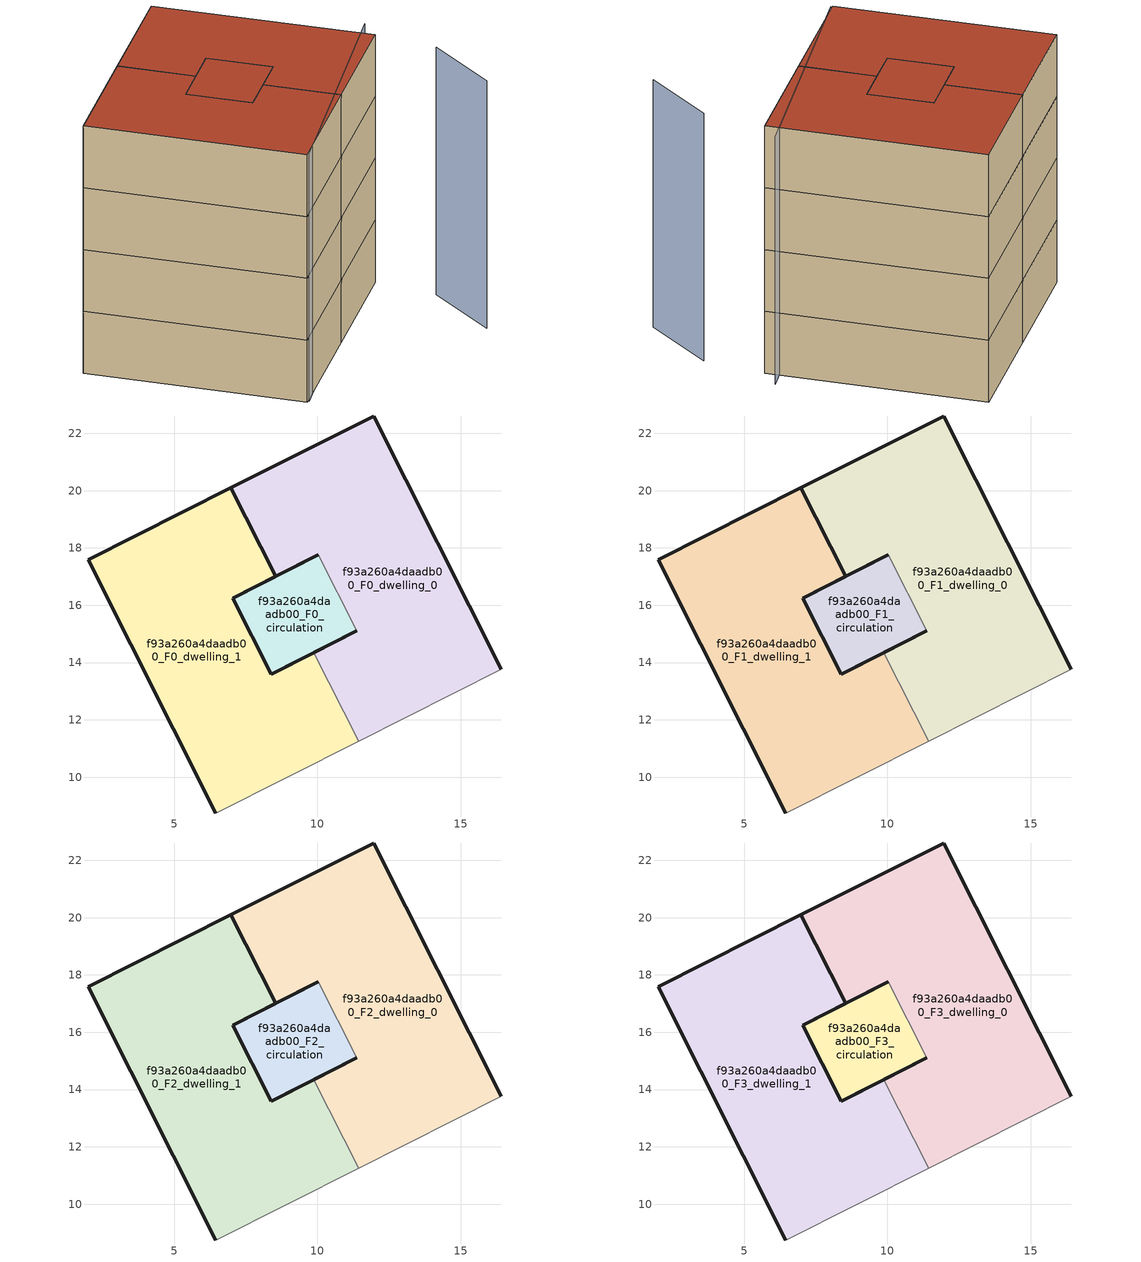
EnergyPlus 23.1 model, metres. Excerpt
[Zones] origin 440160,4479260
f93a260a4daadb00_F0_dwelling_0
 floor ground (EU_floor_Construction): 11.96,22.6 16.41,13.76 11.43,11.26 9.87,14.35 11.37,15.1 10.03,17.76 8.54,17 6.98,20.1 z0
 wall outside (EU_wall_Construction): 16.41,13.76 11.96,22.6 6.98,20.1 8.54,17 10.03,17.76 / 11.37,15.1 9.87,14.35 z0:3
 wall adiabatic (EU_wall_Construction): 11.43,11.26 16.41,13.76 z0:3
 wall to f93a260a4daadb00_F0_circulation (EU_wall_Construction): 10.03,17.76 11.37,15.1 z0:3
 wall to f93a260a4daadb00_F0_dwelling_1 (EU_wall_Construction): 9.87,14.35 11.43,11.26 z0:3
f93a260a4daadb00_F0_dwelling_1
 floor ground (EU_floor_Construction): 8.54,17 7.05,16.25 8.38,13.6 9.87,14.35 11.43,11.26 6.46,8.75 2.01,17.59 6.98,20.1 z0
 wall outside (EU_wall_Construction): 9.87,14.35 8.38,13.6 7.05,16.25 8.54,17 6.98,20.1 2.01,17.59 6.46,8.75 z0:3
 wall adiabatic (EU_wall_Construction): 6.46,8.75 11.43,11.26 z0:3
f93a260a4daadb00_F0_circulation
 floor ground (EU_floor_Construction): 10.03,17.76 11.37,15.1 8.38,13.6 7.05,16.25 z0
 wall outside (EU_wall_Construction): 10.03,17.76 7.05,16.25 8.38,13.6 11.37,15.1 z0:3
f93a260a4daadb00_F1_dwelling_0
 floor to f93a260a4daadb00_F0_dwelling_0 (EU_floor_Construction): 11.96,22.6 16.41,13.76 11.43,11.26 9.87,14.35 11.37,15.1 10.03,17.76 8.54,17 6.98,20.1 z3
 wall outside (EU_wall_Construction): 16.41,13.76 11.96,22.6 6.98,20.1 8.54,17 10.03,17.76 / 11.37,15.1 9.87,14.35 z3:6
 wall adiabatic (EU_wall_Construction): 11.43,11.26 16.41,13.76 z3:6
 wall to f93a260a4daadb00_F1_circulation (EU_wall_Construction): 10.03,17.76 11.37,15.1 z3:6
 wall to f93a260a4daadb00_F1_dwelling_1 (EU_wall_Construction): 9.87,14.35 11.43,11.26 z3:6
f93a260a4daadb00_F1_dwelling_1
 floor to f93a260a4daadb00_F0_dwelling_1 (EU_floor_Construction): 8.54,17 7.05,16.25 8.38,13.6 9.87,14.35 11.43,11.26 6.46,8.75 2.01,17.59 6.98,20.1 z3
 wall outside (EU_wall_Construction): 9.87,14.35 8.38,13.6 7.05,16.25 8.54,17 6.98,20.1 2.01,17.59 6.46,8.75 z3:6
 wall adiabatic (EU_wall_Construction): 6.46,8.75 11.43,11.26 z3:6
f93a260a4daadb00_F1_circulation
 floor to f93a260a4daadb00_F0_circulation (EU_floor_Construction): 10.03,17.76 11.37,15.1 8.38,13.6 7.05,16.25 z3
 wall outside (EU_wall_Construction): 10.03,17.76 7.05,16.25 8.38,13.6 11.37,15.1 z3:6
f93a260a4daadb00_F2_dwelling_0
 floor to f93a260a4daadb00_F1_dwelling_0 (EU_floor_Construction): 11.96,22.6 16.41,13.76 11.43,11.26 9.87,14.35 11.37,15.1 10.03,17.76 8.54,17 6.98,20.1 z6
 wall outside (EU_wall_Construction): 16.41,13.76 11.96,22.6 6.98,20.1 8.54,17 10.03,17.76 / 11.37,15.1 9.87,14.35 z6:9
 wall adiabatic (EU_wall_Construction): 11.43,11.26 16.41,13.76 z6:9
 wall to f93a260a4daadb00_F2_circulation (EU_wall_Construction): 10.03,17.76 11.37,15.1 z6:9
 wall to f93a260a4daadb00_F2_dwelling_1 (EU_wall_Construction): 9.87,14.35 11.43,11.26 z6:9
f93a260a4daadb00_F2_dwelling_1
 floor to f93a260a4daadb00_F1_dwelling_1 (EU_floor_Construction): 8.54,17 7.05,16.25 8.38,13.6 9.87,14.35 11.43,11.26 6.46,8.75 2.01,17.59 6.98,20.1 z6
 wall outside (EU_wall_Construction): 9.87,14.35 8.38,13.6 7.05,16.25 8.54,17 6.98,20.1 2.01,17.59 6.46,8.75 z6:9
 wall adiabatic (EU_wall_Construction): 6.46,8.75 11.43,11.26 z6:9
f93a260a4daadb00_F2_circulation
 floor to f93a260a4daadb00_F1_circulation (EU_floor_Construction): 10.03,17.76 11.37,15.1 8.38,13.6 7.05,16.25 z6
 wall outside (EU_wall_Construction): 10.03,17.76 7.05,16.25 8.38,13.6 11.37,15.1 z6:9
f93a260a4daadb00_F3_dwelling_0
 floor to f93a260a4daadb00_F2_dwelling_0 (EU_floor_Construction): 11.96,22.6 16.41,13.76 11.43,11.26 9.87,14.35 11.37,15.1 10.03,17.76 8.54,17 6.98,20.1 z9
 wall outside (EU_wall_Construction): 16.41,13.76 11.96,22.6 6.98,20.1 8.54,17 10.03,17.76 / 11.37,15.1 9.87,14.35 z9:12
 wall adiabatic (EU_wall_Construction): 11.43,11.26 16.41,13.76 z9:12
 wall to f93a260a4daadb00_F3_circulation (EU_wall_Construction): 10.03,17.76 11.37,15.1 z9:12
 wall to f93a260a4daadb00_F3_dwelling_1 (EU_wall_Construction): 9.87,14.35 11.43,11.26 z9:12
 roof outside (EU_roof_Construction): 16.41,13.76 11.96,22.6 6.98,20.1 8.54,17 10.03,17.76 11.37,15.1 9.87,14.35 11.43,11.26 z12
f93a260a4daadb00_F3_dwelling_1
 floor to f93a260a4daadb00_F2_dwelling_1 (EU_floor_Construction): 8.54,17 7.05,16.25 8.38,13.6 9.87,14.35 11.43,11.26 6.46,8.75 2.01,17.59 6.98,20.1 z9
 wall outside (EU_wall_Construction): 9.87,14.35 8.38,13.6 7.05,16.25 8.54,17 6.98,20.1 2.01,17.59 6.46,8.75 z9:12
 wall adiabatic (EU_wall_Construction): 6.46,8.75 11.43,11.26 z9:12
 roof outside (EU_roof_Construction): 11.43,11.26 9.87,14.35 8.38,13.6 7.05,16.25 8.54,17 6.98,20.1 2.01,17.59 6.46,8.75 z12
f93a260a4daadb00_F3_circulation
 floor to f93a260a4daadb00_F2_circulation (EU_floor_Construction): 10.03,17.76 11.37,15.1 8.38,13.6 7.05,16.25 z9
 wall outside (EU_wall_Construction): 10.03,17.76 7.05,16.25 8.38,13.6 11.37,15.1 z9:12
 roof outside (EU_roof_Construction): 11.37,15.1 10.03,17.76 7.05,16.25 8.38,13.6 z12
shading: 6.57,8.75 16.84,14.75 / 16.48,7.46 17.29,11.08 z0:12
[Building]
EU S2 Campaign: North Axis=0; Terrain=City; Solar Distribution=FullExterior
[Site:Location]
Madrid: Latitude=40.5; Longitude=-3.5; Time Zone=1; Elevation=609
[SizingPeriod:WeatherFileDays]
AnnualSizingPeriod: Begin Month=1; Begin Day of Month=1; End Month=12; End Day of Month=31; Day of Week for Start Day=Monday; Use Weather File Daylight Saving Period=No; Use Weather File Rain and Snow Indicators=No
[MATERIAL]
EU_InternalMass_Material: Roughness=MediumRough; Thickness=0.1; Conductivity=1; Density=1800; Specific Heat=900; Thermal Absorptance=0.9; Solar Absorptance=0.7; Visible Absorptance=0.7
[MATERIAL:NOMASS] Roughness=MediumRough; Thermal Absorptance=0.9; Solar Absorptance=0.7; Visible Absorptance=0.7
Name | Thermal Resistance
EU_wall_NoMass; EU_roof_NoMass | 2.16768
EU_floor_NoMass | 1.14339
[CONSTRUCTION]
EU_wall_Construction: EU_wall_NoMass
EU_roof_Construction: EU_roof_NoMass
EU_floor_Construction: EU_floor_NoMass
EU_InternalMass_Construction: EU_InternalMass_Material
[ZONE] Type=1; Multiplier=1; Ceiling Height=autocalculate; Floor Area=autocalculate; Part of Total Floor Area=Yes
Name | Volume
f93a260a4daadb00_F0_dwelling_0; f93a260a4daadb00_F1_dwelling_0; f93a260a4daadb00_F2_dwelling_0; f93a260a4daadb00_F3_dwelling_0; f93a260a4daadb00_F0_dwelling_1; f93a260a4daadb00_F1_dwelling_1; f93a260a4daadb00_F2_dwelling_1; f93a260a4daadb00_F3_dwelling_1 | 150.556
f93a260a4daadb00_F0_circulation; f93a260a4daadb00_F1_circulation; f93a260a4daadb00_F2_circulation; f93a260a4daadb00_F3_circulation | 29.7803
[INTERNALMASS] Construction=EU_InternalMass_Construction; Surface Area=50.1853
Name | Zone or ZoneList
f93a260a4daadb00_F0_dwelling_0_EU_InternalMass | f93a260a4daadb00_F0_dwelling_0
f93a260a4daadb00_F0_dwelling_1_EU_InternalMass | f93a260a4daadb00_F0_dwelling_1
f93a260a4daadb00_F1_dwelling_0_EU_InternalMass | f93a260a4daadb00_F1_dwelling_0
f93a260a4daadb00_F1_dwelling_1_EU_InternalMass | f93a260a4daadb00_F1_dwelling_1
f93a260a4daadb00_F2_dwelling_0_EU_InternalMass | f93a260a4daadb00_F2_dwelling_0
f93a260a4daadb00_F2_dwelling_1_EU_InternalMass | f93a260a4daadb00_F2_dwelling_1
f93a260a4daadb00_F3_dwelling_0_EU_InternalMass | f93a260a4daadb00_F3_dwelling_0
f93a260a4daadb00_F3_dwelling_1_EU_InternalMass | f93a260a4daadb00_F3_dwelling_1
[OTHEREQUIPMENT] Fuel Type=Electricity; Design Level Calculation Method=Watts/Area; Power per Zone Floor Area=1; Fraction Latent=0; Fraction Radiant=0; Fraction Lost=0; Carbon Dioxide Generation Rate=0; EndUse Subcategory=EU_Step8_InternalGains
Name | Zone or ZoneList or Space or SpaceList | Schedule
EU_Step8_InternalGain_f93a260a4daadb00_F0_dwelling_0_f000 | f93a260a4daadb00_F0_dwelling_0 | EU_Step8_GainSchedule_f93a260a4daadb00_F0_dwelling_0_f000
EU_Step8_InternalGain_f93a260a4daadb00_F0_dwelling_1_f000 | f93a260a4daadb00_F0_dwelling_1 | EU_Step8_GainSchedule_f93a260a4daadb00_F0_dwelling_1_f000
EU_Step8_InternalGain_f93a260a4daadb00_F1_dwelling_0_f000 | f93a260a4daadb00_F1_dwelling_0 | EU_Step8_GainSchedule_f93a260a4daadb00_F1_dwelling_0_f000
EU_Step8_InternalGain_f93a260a4daadb00_F1_dwelling_1_f000 | f93a260a4daadb00_F1_dwelling_1 | EU_Step8_GainSchedule_f93a260a4daadb00_F1_dwelling_1_f000
EU_Step8_InternalGain_f93a260a4daadb00_F2_dwelling_0_f000 | f93a260a4daadb00_F2_dwelling_0 | EU_Step8_GainSchedule_f93a260a4daadb00_F2_dwelling_0_f000
EU_Step8_InternalGain_f93a260a4daadb00_F2_dwelling_1_f000 | f93a260a4daadb00_F2_dwelling_1 | EU_Step8_GainSchedule_f93a260a4daadb00_F2_dwelling_1_f000
EU_Step8_InternalGain_f93a260a4daadb00_F3_dwelling_0_f000 | f93a260a4daadb00_F3_dwelling_0 | EU_Step8_GainSchedule_f93a260a4daadb00_F3_dwelling_0_f000
EU_Step8_InternalGain_f93a260a4daadb00_F3_dwelling_1_f000 | f93a260a4daadb00_F3_dwelling_1 | EU_Step8_GainSchedule_f93a260a4daadb00_F3_dwelling_1_f000
[ZONEINFILTRATION:DESIGNFLOWRATE] Schedule=EU_AlwaysOn; Design Flow Rate Calculation Method=Flow/Area; Flow Rate per Floor Area=0.0005; Constant Term Coefficient=1; Temperature Term Coefficient=0; Velocity Term Coefficient=0; Velocity Squared Term Coefficient=0
Name | Zone or ZoneList or Space or SpaceList
EU_Circulation_Infiltration_f93a260a4daadb00_F0_circulation | f93a260a4daadb00_F0_circulation
EU_Circulation_Infiltration_f93a260a4daadb00_F1_circulation | f93a260a4daadb00_F1_circulation
EU_Circulation_Infiltration_f93a260a4daadb00_F2_circulation | f93a260a4daadb00_F2_circulation
EU_Circulation_Infiltration_f93a260a4daadb00_F3_circulation | f93a260a4daadb00_F3_circulation
[ZONEVENTILATION:DESIGNFLOWRATE] Schedule=EU_AlwaysOn; Design Flow Rate Calculation Method=AirChanges/Hour; Air Changes per Hour=0.480546; Ventilation Type=Natural; Fan Pressure Rise=0; Fan Total Efficiency=1; Constant Term Coefficient=1; Temperature Term Coefficient=0; Velocity Term Coefficient=0; Velocity Squared Term Coefficient=0; Minimum Indoor Temperature=-100; Maximum Indoor Temperature=100; Delta Temperature=-100; Minimum Outdoor Temperature=-100; Maximum Outdoor Temperature=100; Maximum Wind Speed=40
Name | Zone or ZoneList or Space or SpaceList
EU_ConstantAir_f93a260a4daadb00_F0_dwelling_0 | f93a260a4daadb00_F0_dwelling_0
EU_ConstantAir_f93a260a4daadb00_F0_dwelling_1 | f93a260a4daadb00_F0_dwelling_1
EU_ConstantAir_f93a260a4daadb00_F1_dwelling_0 | f93a260a4daadb00_F1_dwelling_0
EU_ConstantAir_f93a260a4daadb00_F1_dwelling_1 | f93a260a4daadb00_F1_dwelling_1
EU_ConstantAir_f93a260a4daadb00_F2_dwelling_0 | f93a260a4daadb00_F2_dwelling_0
EU_ConstantAir_f93a260a4daadb00_F2_dwelling_1 | f93a260a4daadb00_F2_dwelling_1
EU_ConstantAir_f93a260a4daadb00_F3_dwelling_0 | f93a260a4daadb00_F3_dwelling_0
EU_ConstantAir_f93a260a4daadb00_F3_dwelling_1 | f93a260a4daadb00_F3_dwelling_1
[HVACTEMPLATE:THERMOSTAT] Constant Heating Setpoint=20; Constant Cooling Setpoint=50
EU_HeatOnly_f93a260a4daadb00_F0_dwelling_0; EU_HeatOnly_f93a260a4daadb00_F0_dwelling_1; EU_HeatOnly_f93a260a4daadb00_F1_dwelling_0; EU_HeatOnly_f93a260a4daadb00_F1_dwelling_1; EU_HeatOnly_f93a260a4daadb00_F2_dwelling_0; EU_HeatOnly_f93a260a4daadb00_F2_dwelling_1; EU_HeatOnly_f93a260a4daadb00_F3_dwelling_0; EU_HeatOnly_f93a260a4daadb00_F3_dwelling_1
[HVACTEMPLATE:ZONE:IDEALLOADSAIRSYSTEM] System Availability Schedule=EU_AlwaysOn; Maximum Heating Supply Air Temperature=50; Minimum Cooling Supply Air Temperature=13; Maximum Heating Supply Air Humidity Ratio=0.0156; Minimum Cooling Supply Air Humidity Ratio=0.0077; Heating Limit=NoLimit; Cooling Limit=NoLimit; Heating Availability Schedule=EU_AlwaysOn; Cooling Availability Schedule=EU_CoolingOff; Dehumidification Control Type=ConstantSensibleHeatRatio; Cooling Sensible Heat Ratio=0.7; Dehumidification Setpoint=60; Humidification Control Type=None; Humidification Setpoint=30; Outdoor Air Method=None; Outdoor Air Flow Rate per Person=0.00944; Outdoor Air Flow Rate per Zone Floor Area=0; Outdoor Air Flow Rate per Zone=0; Demand Controlled Ventilation Type=None; Outdoor Air Economizer Type=NoEconomizer; Heat Recovery Type=None; Sensible Heat Recovery Effectiveness=0.7; Latent Heat Recovery Effectiveness=0.65
Name | Template Thermostat
f93a260a4daadb00_F0_dwelling_0 | EU_HeatOnly_f93a260a4daadb00_F0_dwelling_0
f93a260a4daadb00_F0_dwelling_1 | EU_HeatOnly_f93a260a4daadb00_F0_dwelling_1
f93a260a4daadb00_F1_dwelling_0 | EU_HeatOnly_f93a260a4daadb00_F1_dwelling_0
f93a260a4daadb00_F1_dwelling_1 | EU_HeatOnly_f93a260a4daadb00_F1_dwelling_1
f93a260a4daadb00_F2_dwelling_0 | EU_HeatOnly_f93a260a4daadb00_F2_dwelling_0
f93a260a4daadb00_F2_dwelling_1 | EU_HeatOnly_f93a260a4daadb00_F2_dwelling_1
f93a260a4daadb00_F3_dwelling_0 | EU_HeatOnly_f93a260a4daadb00_F3_dwelling_0
f93a260a4daadb00_F3_dwelling_1 | EU_HeatOnly_f93a260a4daadb00_F3_dwelling_1
[SIZING:ZONE] Zone Cooling Design Supply Air Temperature Input Method=SupplyAirTemperature; Zone Cooling Design Supply Air Temperature=13; Zone Heating Design Supply Air Temperature Input Method=SupplyAirTemperature; Zone Heating Design Supply Air Temperature=50; Zone Cooling Design Supply Air Humidity Ratio=0.008; Zone Heating Design Supply Air Humidity Ratio=0.008; Cooling Design Air Flow Method=DesignDay; Cooling Design Air Flow Rate=0; Cooling Minimum Air Flow per Zone Floor Area=0.000762; Cooling Minimum Air Flow=0; Cooling Minimum Air Flow Fraction=0.2; Heating Design Air Flow Method=DesignDay; Heating Design Air Flow Rate=0; Heating Maximum Air Flow per Zone Floor Area=0.002032; Heating Maximum Air Flow=0.141576; Heating Maximum Air Flow Fraction=0.3; Account for Dedicated Outdoor Air System=No; Dedicated Outdoor Air System Control Strategy=NeutralSupplyAir; Dedicated Outdoor Air Low Setpoint Temperature for Design=autosize; Dedicated Outdoor Air High Setpoint Temperature for Design=autosize; Zone Load Sizing Method=Sensible Load Only No Latent Load; Zone Latent Cooling Design Supply Air Humidity Ratio Input Method=HumidityRatioDifference; Zone Cooling Design Supply Air Humidity Ratio Difference=0.005; Zone Latent Heating Design Supply Air Humidity Ratio Input Method=HumidityRatioDifference; Zone Humidification Design Supply Air Humidity Ratio Difference=0.005
f93a260a4daadb00_F0_dwelling_0; f93a260a4daadb00_F0_dwelling_1; f93a260a4daadb00_F1_dwelling_0; f93a260a4daadb00_F1_dwelling_1; f93a260a4daadb00_F2_dwelling_0; f93a260a4daadb00_F2_dwelling_1; f93a260a4daadb00_F3_dwelling_0; f93a260a4daadb00_F3_dwelling_1
[SCHEDULE:CONSTANT]
Name | Hourly Value
EU_AlwaysOn | 1
EU_CoolingOff | 0
[SCHEDULE:FILE] Column Number=1; Rows to Skip at Top=0; Number of Hours of Data=8760; Column Separator=Comma; Interpolate to Timestep=No; Minutes per Item=60; Adjust Schedule for Daylight Savings=Yes
Name | File
EU_Step8_GainSchedule_f93a260a4daadb00_F0_dwelling_0_f000 | ../../schedules/f93a260a4daadb00/f93a260a4daadb00_F0_dwelling_0_f000_gain.csv
EU_Step8_GainSchedule_f93a260a4daadb00_F0_dwelling_1_f000 | ../../schedules/f93a260a4daadb00/f93a260a4daadb00_F0_dwelling_1_f000_gain.csv
EU_Step8_GainSchedule_f93a260a4daadb00_F1_dwelling_0_f000 | ../../schedules/f93a260a4daadb00/f93a260a4daadb00_F1_dwelling_0_f000_gain.csv
EU_Step8_GainSchedule_f93a260a4daadb00_F1_dwelling_1_f000 | ../../schedules/f93a260a4daadb00/f93a260a4daadb00_F1_dwelling_1_f000_gain.csv
EU_Step8_GainSchedule_f93a260a4daadb00_F2_dwelling_0_f000 | ../../schedules/f93a260a4daadb00/f93a260a4daadb00_F2_dwelling_0_f000_gain.csv
EU_Step8_GainSchedule_f93a260a4daadb00_F2_dwelling_1_f000 | ../../schedules/f93a260a4daadb00/f93a260a4daadb00_F2_dwelling_1_f000_gain.csv
EU_Step8_GainSchedule_f93a260a4daadb00_F3_dwelling_0_f000 | ../../schedules/f93a260a4daadb00/f93a260a4daadb00_F3_dwelling_0_f000_gain.csv
EU_Step8_GainSchedule_f93a260a4daadb00_F3_dwelling_1_f000 | ../../schedules/f93a260a4daadb00/f93a260a4daadb00_F3_dwelling_1_f000_gain.csv
